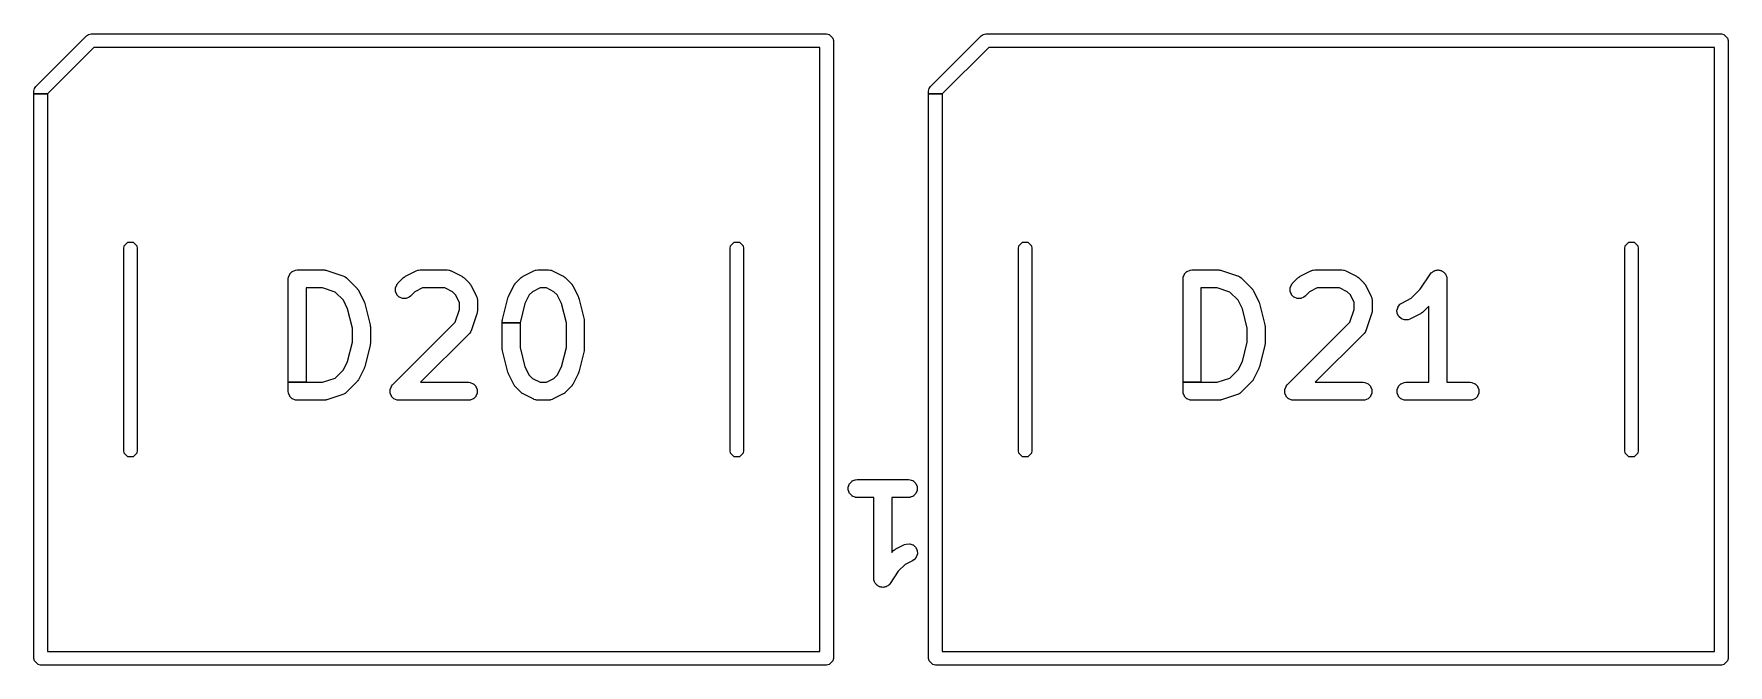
# Model space of a CAD drawing. Header units: millimetres. Extents: x 73 to 173, y -160 to -92.
# Drawn here: x 73.27 to 88.35, y -112.95 to -107.33 of the extents above; entities that cross this region are included whole.
import ezdxf

# ---------------------------------------------------------------- set-up
doc = ezdxf.new("R2010")
doc.units = ezdxf.units.MM
doc.layers.add('F.Silkscreen', color=41, linetype='CONTINUOUS', true_color=0xf2eda1)

msp = doc.modelspace()

# ---------------------------------------------------------------- linework, layer by layer
at = {"layer": 'F.Silkscreen', "linetype": 'CONTINUOUS'}
for p, q in [((73.282574, -107.797574), (73.732574, -107.347574)), ((73.732574, -107.347574), (73.752039, -107.334567)), ((73.752039, -107.334567), (73.775, -107.33)), ((73.775, -107.33), (80.325, -107.33)), ((80.325, -107.33), (80.347961, -107.334567)), ((80.347961, -107.334567), (80.380433, -107.367039)), ((80.380433, -107.367039), (80.385, -107.39)), ((80.385, -107.39), (80.385, -112.89)), ((81.250574, -107.797574), (81.700574, -107.347574)), ((81.700574, -107.347574), (81.720039, -107.334567)), ((81.720039, -107.334567), (81.743, -107.33)), ((81.743, -107.33), (88.293, -107.33)), ((88.293, -107.33), (88.315961, -107.334567)), ((88.315961, -107.334567), (88.348433, -107.367039)), ((88.348433, -107.367039), (88.353, -107.39)), ((88.353, -107.39), (88.353, -112.89)), ((73.799852, -107.45), (73.385, -107.864852)), ((80.265, -107.45), (73.799852, -107.45)), ((80.265, -112.83), (80.265, -107.45)), ((81.767852, -107.45), (81.353, -107.864852)), ((88.233, -107.45), (81.767852, -107.45)), ((88.233, -112.83), (88.233, -107.45)), ((73.265, -107.84), (73.269567, -107.817039)), ((73.265, -107.864852), (73.265, -107.84)), ((73.265, -112.89), (73.265, -107.864852)), ((73.265, -107.864852), (73.385, -107.864852)), ((73.385, -107.864852), (73.265, -107.864852)), ((73.269567, -107.817039), (73.282574, -107.797574)), ((73.385, -107.864852), (73.385, -112.83)), ((81.233, -107.84), (81.237567, -107.817039)), ((81.233, -107.864852), (81.233, -107.84)), ((81.233, -112.89), (81.233, -107.864852)), ((81.233, -107.864852), (81.353, -107.864852)), ((81.353, -107.864852), (81.233, -107.864852)), ((81.237567, -107.817039), (81.250574, -107.797574)), ((81.353, -107.864852), (81.353, -112.83)), ((74.065, -109.24), (74.069567, -109.217039)), ((74.069567, -109.217039), (74.102039, -109.184567)), ((74.102039, -109.184567), (74.147961, -109.184567)), ((74.147961, -109.184567), (74.180433, -109.217039)), ((74.180433, -109.217039), (74.185, -109.24)), ((79.465, -109.24), (79.469567, -109.217039)), ((79.469567, -109.217039), (79.502039, -109.184567)), ((79.502039, -109.184567), (79.547961, -109.184567)), ((79.547961, -109.184567), (79.580433, -109.217039)), ((79.580433, -109.217039), (79.585, -109.24)), ((82.033, -109.24), (82.037567, -109.217039)), ((82.037567, -109.217039), (82.070039, -109.184567)), ((82.070039, -109.184567), (82.115961, -109.184567)), ((82.115961, -109.184567), (82.148433, -109.217039)), ((82.148433, -109.217039), (82.153, -109.24)), ((87.433, -109.24), (87.437567, -109.217039)), ((87.437567, -109.217039), (87.470039, -109.184567)), ((87.470039, -109.184567), (87.515961, -109.184567)), ((87.515961, -109.184567), (87.548433, -109.217039)), ((87.548433, -109.217039), (87.553, -109.24)), ((74.065, -111.04), (74.065, -109.24)), ((74.185, -109.24), (74.185, -111.04)), ((79.465, -111.04), (79.465, -109.24)), ((79.585, -109.24), (79.585, -111.04)), ((82.033, -111.04), (82.033, -109.24)), ((82.153, -109.24), (82.153, -111.04)), ((87.433, -111.04), (87.433, -109.24)), ((87.553, -109.24), (87.553, -111.04)), ((75.530714, -109.511992), (75.530738, -109.511502)), ((75.530714, -110.431992), (75.530714, -109.511992)), ((75.530738, -109.511502), (75.532179, -109.49687)), ((75.532179, -109.49687), (75.532536, -109.495447)), ((75.532536, -109.495447), (75.543735, -109.468411)), ((75.543735, -109.468411), (75.544818, -109.466788)), ((75.544818, -109.466788), (75.56551, -109.446096)), ((75.56551, -109.446096), (75.567133, -109.445013)), ((75.567133, -109.445013), (75.594169, -109.433814)), ((75.594169, -109.433814), (75.595592, -109.433457)), ((75.595592, -109.433457), (75.610224, -109.432016)), ((75.610224, -109.432016), (75.610714, -109.431992)), ((75.610714, -109.431992), (75.848809, -109.431992)), ((75.848809, -109.431992), (75.849299, -109.432016)), ((75.849299, -109.432016), (75.856285, -109.432703)), ((75.856285, -109.432703), (75.857835, -109.432594)), ((75.857835, -109.432594), (75.859297, -109.432705)), ((75.859297, -109.432705), (75.861589, -109.433225)), ((75.861589, -109.433225), (75.863932, -109.433457)), ((75.863932, -109.433457), (75.865354, -109.433813)), ((75.865354, -109.433813), (75.866798, -109.43441)), ((75.866798, -109.43441), (75.873635, -109.435966)), ((75.873635, -109.435966), (75.874107, -109.436098)), ((75.874107, -109.436098), (76.016964, -109.483717)), ((76.016964, -109.483717), (76.017421, -109.483894)), ((76.017421, -109.483894), (76.030846, -109.489888)), ((76.030846, -109.489888), (76.032084, -109.490677)), ((76.032084, -109.490677), (76.033505, -109.49191)), ((76.033505, -109.49191), (76.035248, -109.492632)), ((76.035248, -109.492632), (76.036506, -109.493386)), ((76.036506, -109.493386), (76.047871, -109.502713)), ((76.047871, -109.502713), (76.048235, -109.503042)), ((76.048235, -109.503042), (76.143473, -109.59828)), ((76.506526, -109.550661), (76.554145, -109.503042)), ((76.554145, -109.503042), (76.554509, -109.502713)), ((76.554509, -109.502713), (76.559932, -109.498261)), ((76.559932, -109.498261), (76.560954, -109.497084)), ((76.560954, -109.497084), (76.562066, -109.49613)), ((76.562066, -109.49613), (76.564058, -109.494875)), ((76.564058, -109.494875), (76.565874, -109.493386)), ((76.565874, -109.493386), (76.56713, -109.492633)), ((76.56713, -109.492633), (76.568564, -109.492037)), ((76.568564, -109.492037), (76.57451, -109.488297)), ((76.57451, -109.488297), (76.574937, -109.488057)), ((76.574937, -109.488057), (76.670175, -109.440438)), ((76.670175, -109.440438), (76.670624, -109.44024)), ((76.670624, -109.44024), (76.684355, -109.434985)), ((76.684355, -109.434985), (76.685786, -109.434668)), ((76.685786, -109.434668), (76.687666, -109.434533)), ((76.687666, -109.434533), (76.689408, -109.433813)), ((76.689408, -109.433813), (76.69083, -109.433457)), ((76.69083, -109.433457), (76.705462, -109.432016)), ((76.705462, -109.432016), (76.705952, -109.431992)), ((76.705952, -109.431992), (76.944047, -109.431992)), ((76.944047, -109.431992), (76.944537, -109.432016)), ((76.944537, -109.432016), (76.959169, -109.433457)), ((76.959169, -109.433457), (76.960592, -109.433814)), ((76.960592, -109.433814), (76.962331, -109.434534)), ((76.962331, -109.434534), (76.96421, -109.434668)), ((76.96421, -109.434668), (76.965643, -109.434985)), ((76.965643, -109.434985), (76.979375, -109.44024)), ((76.979375, -109.44024), (76.979824, -109.440438)), ((76.979824, -109.440438), (77.075062, -109.488057)), ((77.075062, -109.488057), (77.075489, -109.488297)), ((77.075489, -109.488297), (77.08143, -109.492035)), ((77.08143, -109.492035), (77.082868, -109.492632)), ((77.082868, -109.492632), (77.084126, -109.493387)), ((77.084126, -109.493387), (77.085936, -109.494873)), ((77.085936, -109.494873), (77.087932, -109.496129)), ((77.087932, -109.496129), (77.089047, -109.497085)), ((77.089047, -109.497085), (77.09007, -109.498265)), ((77.09007, -109.498265), (77.09549, -109.502713)), ((77.09549, -109.502713), (77.095854, -109.503042)), ((77.095854, -109.503042), (77.143473, -109.550661)), ((77.554145, -109.550661), (77.601764, -109.503042)), ((77.601764, -109.503042), (77.602128, -109.502713)), ((77.602128, -109.502713), (77.607551, -109.498261)), ((77.607551, -109.498261), (77.608573, -109.497084)), ((77.608573, -109.497084), (77.609685, -109.49613)), ((77.609685, -109.49613), (77.611677, -109.494875)), ((77.611677, -109.494875), (77.613493, -109.493386)), ((77.613493, -109.493386), (77.614749, -109.492633)), ((77.614749, -109.492633), (77.616183, -109.492037)), ((77.616183, -109.492037), (77.622129, -109.488297)), ((77.622129, -109.488297), (77.622556, -109.488057)), ((77.622556, -109.488057), (77.717794, -109.440438)), ((77.717794, -109.440438), (77.718243, -109.44024)), ((77.718243, -109.44024), (77.731974, -109.434985)), ((77.731974, -109.434985), (77.733405, -109.434668)), ((77.733405, -109.434668), (77.735285, -109.434533)), ((77.735285, -109.434533), (77.737027, -109.433813)), ((77.737027, -109.433813), (77.738449, -109.433457)), ((77.738449, -109.433457), (77.753081, -109.432016)), ((77.753081, -109.432016), (77.753571, -109.431992)), ((77.753571, -109.431992), (77.848809, -109.431992)), ((77.848809, -109.431992), (77.849299, -109.432016)), ((77.849299, -109.432016), (77.863931, -109.433457)), ((77.863931, -109.433457), (77.865354, -109.433814)), ((77.865354, -109.433814), (77.867093, -109.434534)), ((77.867093, -109.434534), (77.868972, -109.434668)), ((77.868972, -109.434668), (77.870405, -109.434985)), ((77.870405, -109.434985), (77.884137, -109.44024)), ((77.884137, -109.44024), (77.884586, -109.440438)), ((77.884586, -109.440438), (77.979824, -109.488057)), ((77.979824, -109.488057), (77.980251, -109.488297)), ((77.980251, -109.488297), (77.986192, -109.492035)), ((77.986192, -109.492035), (77.98763, -109.492632)), ((77.98763, -109.492632), (77.988888, -109.493387)), ((77.988888, -109.493387), (77.990698, -109.494873)), ((77.990698, -109.494873), (77.992694, -109.496129)), ((77.992694, -109.496129), (77.993809, -109.497085)), ((77.993809, -109.497085), (77.994832, -109.498265)), ((77.994832, -109.498265), (78.000252, -109.502713)), ((78.000252, -109.502713), (78.000616, -109.503042)), ((78.000616, -109.503042), (78.048235, -109.550661)), ((83.498714, -109.511992), (83.498738, -109.511502)), ((83.498714, -110.431992), (83.498714, -109.511992)), ((83.498738, -109.511502), (83.500179, -109.49687)), ((83.500179, -109.49687), (83.500536, -109.495447)), ((83.500536, -109.495447), (83.511735, -109.468411)), ((83.511735, -109.468411), (83.512818, -109.466788)), ((83.512818, -109.466788), (83.53351, -109.446096)), ((83.53351, -109.446096), (83.535133, -109.445013)), ((83.535133, -109.445013), (83.562169, -109.433814)), ((83.562169, -109.433814), (83.563592, -109.433457)), ((83.563592, -109.433457), (83.578224, -109.432016)), ((83.578224, -109.432016), (83.578714, -109.431992)), ((83.578714, -109.431992), (83.816809, -109.431992)), ((83.816809, -109.431992), (83.817299, -109.432016)), ((83.817299, -109.432016), (83.824285, -109.432703)), ((83.824285, -109.432703), (83.825835, -109.432594)), ((83.825835, -109.432594), (83.827297, -109.432705)), ((83.827297, -109.432705), (83.829589, -109.433225)), ((83.829589, -109.433225), (83.831932, -109.433457)), ((83.831932, -109.433457), (83.833354, -109.433813)), ((83.833354, -109.433813), (83.834798, -109.43441)), ((83.834798, -109.43441), (83.841635, -109.435966)), ((83.841635, -109.435966), (83.842107, -109.436098)), ((83.842107, -109.436098), (83.984964, -109.483717)), ((83.984964, -109.483717), (83.985421, -109.483894)), ((83.985421, -109.483894), (83.998846, -109.489888)), ((83.998846, -109.489888), (84.000084, -109.490677)), ((84.000084, -109.490677), (84.001505, -109.49191)), ((84.001505, -109.49191), (84.003248, -109.492632)), ((84.003248, -109.492632), (84.004506, -109.493386)), ((84.004506, -109.493386), (84.015871, -109.502713)), ((84.015871, -109.502713), (84.016235, -109.503042)), ((84.016235, -109.503042), (84.111473, -109.59828)), ((84.474526, -109.550661), (84.522145, -109.503042)), ((84.522145, -109.503042), (84.522509, -109.502713)), ((84.522509, -109.502713), (84.527932, -109.498261)), ((84.527932, -109.498261), (84.528954, -109.497084)), ((84.528954, -109.497084), (84.530066, -109.49613)), ((84.530066, -109.49613), (84.532058, -109.494875)), ((84.532058, -109.494875), (84.533874, -109.493386)), ((84.533874, -109.493386), (84.53513, -109.492633)), ((84.53513, -109.492633), (84.536564, -109.492037)), ((84.536564, -109.492037), (84.54251, -109.488297)), ((84.54251, -109.488297), (84.542937, -109.488057)), ((84.542937, -109.488057), (84.638175, -109.440438)), ((84.638175, -109.440438), (84.638624, -109.44024)), ((84.638624, -109.44024), (84.652355, -109.434985)), ((84.652355, -109.434985), (84.653786, -109.434668)), ((84.653786, -109.434668), (84.655666, -109.434533)), ((84.655666, -109.434533), (84.657408, -109.433813)), ((84.657408, -109.433813), (84.65883, -109.433457)), ((84.65883, -109.433457), (84.673462, -109.432016)), ((84.673462, -109.432016), (84.673952, -109.431992)), ((84.673952, -109.431992), (84.912047, -109.431992)), ((84.912047, -109.431992), (84.912537, -109.432016)), ((84.912537, -109.432016), (84.927169, -109.433457)), ((84.927169, -109.433457), (84.928592, -109.433814)), ((84.928592, -109.433814), (84.930331, -109.434534)), ((84.930331, -109.434534), (84.93221, -109.434668)), ((84.93221, -109.434668), (84.933643, -109.434985)), ((84.933643, -109.434985), (84.947375, -109.44024)), ((84.947375, -109.44024), (84.947824, -109.440438)), ((84.947824, -109.440438), (85.043062, -109.488057)), ((85.043062, -109.488057), (85.043489, -109.488297)), ((85.043489, -109.488297), (85.04943, -109.492035)), ((85.04943, -109.492035), (85.050868, -109.492632)), ((85.050868, -109.492632), (85.052126, -109.493387)), ((85.052126, -109.493387), (85.053936, -109.494873)), ((85.053936, -109.494873), (85.055932, -109.496129)), ((85.055932, -109.496129), (85.057047, -109.497085)), ((85.057047, -109.497085), (85.05807, -109.498265)), ((85.05807, -109.498265), (85.06349, -109.502713)), ((85.06349, -109.502713), (85.063854, -109.503042)), ((85.063854, -109.503042), (85.111473, -109.550661)), ((85.611782, -109.603881), (85.702626, -109.467615)), ((85.702626, -109.467615), (85.702864, -109.467288)), ((85.702864, -109.467288), (85.702898, -109.467245)), ((85.702898, -109.467245), (85.702945, -109.467282)), ((85.702945, -109.467282), (85.703047, -109.467132)), ((85.703013, -109.467104), (85.712234, -109.455846)), ((85.703047, -109.467132), (85.703013, -109.467104)), ((85.712234, -109.455846), (85.713319, -109.45486)), ((85.713319, -109.45486), (85.719082, -109.450999)), ((85.719082, -109.450999), (85.723987, -109.446096)), ((85.723987, -109.446096), (85.725608, -109.445013)), ((85.725608, -109.445013), (85.731937, -109.44239)), ((85.731937, -109.44239), (85.737635, -109.438576)), ((85.737635, -109.438576), (85.739436, -109.437828)), ((85.739436, -109.437828), (85.746234, -109.436467)), ((85.746234, -109.436467), (85.752645, -109.433813)), ((85.752645, -109.433813), (85.754558, -109.433433)), ((85.754558, -109.433433), (85.76141, -109.433433)), ((85.76141, -109.433433), (85.76813, -109.432089)), ((85.76813, -109.432089), (85.770081, -109.432087)), ((85.770081, -109.432087), (85.776885, -109.433433)), ((85.776885, -109.433433), (85.783822, -109.433433)), ((85.783822, -109.433433), (85.785736, -109.433814)), ((85.785736, -109.433814), (85.792065, -109.436436)), ((85.792065, -109.436436), (85.798789, -109.437766)), ((85.798789, -109.437766), (85.800592, -109.438511)), ((85.800592, -109.438511), (85.806362, -109.442357)), ((85.806362, -109.442357), (85.812772, -109.445013)), ((85.812772, -109.445013), (85.814394, -109.446096)), ((85.814394, -109.446096), (85.819239, -109.450941)), ((85.819239, -109.450941), (85.824942, -109.454743)), ((85.824942, -109.454743), (85.826323, -109.456121)), ((85.826323, -109.456121), (85.830182, -109.461884)), ((85.830182, -109.461884), (85.835086, -109.466788)), ((85.835086, -109.466788), (85.836169, -109.468411)), ((85.836169, -109.468411), (85.83879, -109.47474)), ((85.83879, -109.47474), (85.842605, -109.480436)), ((85.842605, -109.480436), (85.843354, -109.482238)), ((85.843354, -109.482238), (85.844714, -109.48904)), ((85.844714, -109.48904), (85.847368, -109.495447)), ((85.847368, -109.495447), (85.847725, -109.49687)), ((85.847725, -109.49687), (85.84915, -109.511346)), ((85.84908, -109.511352), (85.849079, -109.511385)), ((85.849079, -109.511385), (85.849152, -109.511377)), ((85.84915, -109.511346), (85.84908, -109.511352)), ((85.849152, -109.511377), (85.849158, -109.51143)), ((85.849158, -109.51143), (85.84919, -109.511992)), ((85.84919, -109.511992), (85.84919, -110.431992)), ((75.835829, -109.591992), (75.690714, -109.591992)), ((75.690714, -109.591992), (75.690714, -110.431992)), ((75.948449, -109.629532), (75.835829, -109.591992)), ((76.021156, -109.702239), (75.948449, -109.629532)), ((76.143473, -109.59828), (76.143802, -109.598644)), ((76.143802, -109.598644), (76.148254, -109.604068)), ((76.148254, -109.604068), (76.149431, -109.605089)), ((76.149431, -109.605089), (76.150385, -109.606201)), ((76.150385, -109.606201), (76.151636, -109.608188)), ((76.151636, -109.608188), (76.15313, -109.610009)), ((76.15313, -109.610009), (76.153885, -109.611269)), ((76.153885, -109.611269), (76.154481, -109.612709)), ((76.154481, -109.612709), (76.158217, -109.618644)), ((76.158217, -109.618644), (76.158458, -109.619072)), ((76.158458, -109.619072), (76.206077, -109.71431)), ((76.484536, -109.592599), (76.484917, -109.590686)), ((76.484536, -109.621861), (76.484536, -109.592599)), ((76.484917, -109.623774), (76.484536, -109.621861)), ((76.484917, -109.590686), (76.496116, -109.563649)), ((76.496116, -109.650811), (76.484917, -109.623774)), ((76.496116, -109.563649), (76.49687, -109.56239)), ((76.497199, -109.652434), (76.496116, -109.650811)), ((76.49687, -109.56239), (76.506197, -109.551025)), ((76.517891, -109.673126), (76.497199, -109.652434)), ((76.506197, -109.551025), (76.506526, -109.550661)), ((76.519514, -109.674209), (76.517891, -109.673126)), ((76.546551, -109.685408), (76.519514, -109.674209)), ((76.548464, -109.685789), (76.546551, -109.685408)), ((76.577726, -109.685789), (76.548464, -109.685789)), ((76.579639, -109.685408), (76.577726, -109.685789)), ((76.606676, -109.674209), (76.579639, -109.685408)), ((76.607935, -109.673455), (76.606676, -109.674209)), ((76.6193, -109.664128), (76.607935, -109.673455)), ((76.619664, -109.663799), (76.6193, -109.664128)), ((76.658105, -109.625358), (76.619664, -109.663799)), ((76.724837, -109.591992), (76.658105, -109.625358)), ((76.925162, -109.591992), (76.724837, -109.591992)), ((76.991894, -109.625358), (76.925162, -109.591992)), ((77.021157, -109.654621), (76.991894, -109.625358)), ((77.054523, -109.721353), (77.021157, -109.654621)), ((77.143473, -109.550661), (77.143802, -109.551025)), ((77.143802, -109.551025), (77.148251, -109.556447)), ((77.148251, -109.556447), (77.14943, -109.557469)), ((77.14943, -109.557469), (77.150386, -109.558584)), ((77.150386, -109.558584), (77.151638, -109.560574)), ((77.151638, -109.560574), (77.153128, -109.562389)), ((77.153128, -109.562389), (77.153883, -109.563648)), ((77.153883, -109.563648), (77.154477, -109.565082)), ((77.154477, -109.565082), (77.158218, -109.571026)), ((77.158218, -109.571026), (77.158458, -109.571453)), ((77.158458, -109.571453), (77.206077, -109.666691)), ((77.206077, -109.666691), (77.206275, -109.66714)), ((77.206275, -109.66714), (77.21153, -109.680871)), ((77.21153, -109.680871), (77.211847, -109.682304)), ((77.211847, -109.682304), (77.21198, -109.684183)), ((77.21198, -109.684183), (77.212701, -109.685923)), ((77.212701, -109.685923), (77.213058, -109.687346)), ((77.213058, -109.687346), (77.214499, -109.701978)), ((77.437864, -109.873541), (77.485483, -109.683065)), ((77.485483, -109.683065), (77.485624, -109.682599)), ((77.485624, -109.682599), (77.485836, -109.682002)), ((77.485836, -109.682002), (77.486088, -109.680872)), ((77.486088, -109.680872), (77.488402, -109.674823)), ((77.488402, -109.674823), (77.490573, -109.668749)), ((77.490573, -109.668749), (77.491119, -109.667723)), ((77.491119, -109.667723), (77.491345, -109.667136)), ((77.491345, -109.667136), (77.491541, -109.666691)), ((77.491541, -109.666691), (77.53916, -109.571453)), ((77.53916, -109.571453), (77.5394, -109.571026)), ((77.5394, -109.571026), (77.54314, -109.56508)), ((77.54314, -109.56508), (77.543736, -109.563646)), ((77.543736, -109.563646), (77.544489, -109.56239)), ((77.544489, -109.56239), (77.545978, -109.560574)), ((77.545978, -109.560574), (77.547233, -109.558582)), ((77.547233, -109.558582), (77.548187, -109.55747)), ((77.548187, -109.55747), (77.549364, -109.556448)), ((77.549364, -109.556448), (77.553816, -109.551025)), ((77.553816, -109.551025), (77.554145, -109.550661)), ((77.67646, -109.654621), (77.638577, -109.730387)), ((77.705724, -109.625358), (77.67646, -109.654621)), ((77.772456, -109.591992), (77.705724, -109.625358)), ((77.829924, -109.591992), (77.772456, -109.591992)), ((77.896656, -109.625358), (77.829924, -109.591992)), ((77.925918, -109.65462), (77.896656, -109.625358)), ((77.963801, -109.730386), (77.925918, -109.65462)), ((78.048235, -109.550661), (78.048564, -109.551025)), ((78.048564, -109.551025), (78.053013, -109.556447)), ((78.053013, -109.556447), (78.054192, -109.557469)), ((78.054192, -109.557469), (78.055148, -109.558584)), ((78.055148, -109.558584), (78.0564, -109.560574)), ((78.0564, -109.560574), (78.05789, -109.562389)), ((78.05789, -109.562389), (78.058645, -109.563648)), ((78.058645, -109.563648), (78.059239, -109.565082)), ((78.059239, -109.565082), (78.06298, -109.571026)), ((78.06298, -109.571026), (78.06322, -109.571453)), ((78.06322, -109.571453), (78.110839, -109.666691)), ((78.110839, -109.666691), (78.111037, -109.66714)), ((78.111037, -109.66714), (78.111261, -109.667726)), ((78.111261, -109.667726), (78.111808, -109.66875)), ((78.111808, -109.66875), (78.113983, -109.674839)), ((78.113983, -109.674839), (78.116292, -109.680871)), ((78.116292, -109.680871), (78.116543, -109.682004)), ((78.116543, -109.682004), (78.116754, -109.682595)), ((78.116754, -109.682595), (78.116897, -109.683065)), ((78.116897, -109.683065), (78.164516, -109.873541)), ((83.803829, -109.591992), (83.658714, -109.591992)), ((83.658714, -109.591992), (83.658714, -110.431992)), ((83.916449, -109.629532), (83.803829, -109.591992)), ((83.989156, -109.702239), (83.916449, -109.629532)), ((84.111473, -109.59828), (84.111802, -109.598644)), ((84.111802, -109.598644), (84.116254, -109.604068)), ((84.116254, -109.604068), (84.117431, -109.605089)), ((84.117431, -109.605089), (84.118385, -109.606201)), ((84.118385, -109.606201), (84.119636, -109.608188)), ((84.119636, -109.608188), (84.12113, -109.610009)), ((84.12113, -109.610009), (84.121885, -109.611269)), ((84.121885, -109.611269), (84.122481, -109.612709)), ((84.122481, -109.612709), (84.126217, -109.618644)), ((84.126217, -109.618644), (84.126458, -109.619072)), ((84.126458, -109.619072), (84.174077, -109.71431)), ((84.452536, -109.592599), (84.452917, -109.590686)), ((84.452536, -109.621861), (84.452536, -109.592599)), ((84.452917, -109.623774), (84.452536, -109.621861)), ((84.452917, -109.590686), (84.464116, -109.563649)), ((84.464116, -109.650811), (84.452917, -109.623774)), ((84.464116, -109.563649), (84.46487, -109.56239)), ((84.465199, -109.652434), (84.464116, -109.650811)), ((84.46487, -109.56239), (84.474197, -109.551025)), ((84.485891, -109.673126), (84.465199, -109.652434)), ((84.474197, -109.551025), (84.474526, -109.550661)), ((84.487514, -109.674209), (84.485891, -109.673126)), ((84.514551, -109.685408), (84.487514, -109.674209)), ((84.516464, -109.685789), (84.514551, -109.685408)), ((84.545726, -109.685789), (84.516464, -109.685789)), ((84.547639, -109.685408), (84.545726, -109.685789)), ((84.574676, -109.674209), (84.547639, -109.685408)), ((84.575935, -109.673455), (84.574676, -109.674209)), ((84.5873, -109.664128), (84.575935, -109.673455)), ((84.587664, -109.663799), (84.5873, -109.664128)), ((84.626105, -109.625358), (84.587664, -109.663799)), ((84.692837, -109.591992), (84.626105, -109.625358)), ((84.893162, -109.591992), (84.692837, -109.591992)), ((84.959894, -109.625358), (84.893162, -109.591992)), ((84.989157, -109.654621), (84.959894, -109.625358)), ((85.022523, -109.721353), (84.989157, -109.654621)), ((85.111473, -109.550661), (85.111802, -109.551025)), ((85.111802, -109.551025), (85.116251, -109.556447)), ((85.116251, -109.556447), (85.11743, -109.557469)), ((85.11743, -109.557469), (85.118386, -109.558584)), ((85.118386, -109.558584), (85.119638, -109.560574)), ((85.119638, -109.560574), (85.121128, -109.562389)), ((85.121128, -109.562389), (85.121883, -109.563648)), ((85.121883, -109.563648), (85.122477, -109.565082)), ((85.122477, -109.565082), (85.126218, -109.571026)), ((85.126218, -109.571026), (85.126458, -109.571453)), ((85.126458, -109.571453), (85.174077, -109.666691)), ((85.174077, -109.666691), (85.174275, -109.66714)), ((85.174275, -109.66714), (85.17953, -109.680871)), ((85.17953, -109.680871), (85.179847, -109.682304)), ((85.179847, -109.682304), (85.17998, -109.684183)), ((85.17998, -109.684183), (85.180701, -109.685923)), ((85.180701, -109.685923), (85.181058, -109.687346)), ((85.181058, -109.687346), (85.182499, -109.701978)), ((85.447699, -109.726152), (85.531323, -109.68434)), ((85.531323, -109.68434), (85.611782, -109.603881)), ((76.059039, -109.778005), (76.021156, -109.702239)), ((76.102142, -109.950414), (76.059039, -109.778005)), ((76.206077, -109.71431), (76.206275, -109.714759)), ((76.206275, -109.714759), (76.206499, -109.715345)), ((76.206499, -109.715345), (76.207046, -109.716369)), ((76.207046, -109.716369), (76.209221, -109.722458)), ((76.209221, -109.722458), (76.21153, -109.72849)), ((76.21153, -109.72849), (76.211781, -109.729623)), ((76.211781, -109.729623), (76.211992, -109.730214)), ((76.211992, -109.730214), (76.212135, -109.730684)), ((76.212135, -109.730684), (76.259754, -109.92116)), ((77.016982, -109.897345), (77.054523, -109.784725)), ((77.054523, -109.784725), (77.054523, -109.721353)), ((77.210417, -109.823005), (77.162798, -109.965861)), ((77.21055, -109.822532), (77.210417, -109.823005)), ((77.212104, -109.815692), (77.21055, -109.822532)), ((77.212701, -109.814254), (77.212104, -109.815692)), ((77.213058, -109.812827), (77.212701, -109.814254)), ((77.213288, -109.810483), (77.213058, -109.812827)), ((77.213809, -109.808196), (77.213288, -109.810483)), ((77.213921, -109.806731), (77.213809, -109.808196)), ((77.214499, -109.798196), (77.21381, -109.805181)), ((77.21381, -109.805181), (77.213921, -109.806731)), ((77.214499, -109.701978), (77.214523, -109.702468)), ((77.214523, -109.797706), (77.214499, -109.798196)), ((77.214523, -109.702468), (77.214523, -109.797706)), ((77.638577, -109.730387), (77.595476, -109.902794)), ((78.006904, -109.902795), (77.963801, -109.730386)), ((84.027039, -109.778005), (83.989156, -109.702239)), ((84.070142, -109.950414), (84.027039, -109.778005)), ((84.174077, -109.71431), (84.174275, -109.714759)), ((84.174275, -109.714759), (84.174499, -109.715345)), ((84.174499, -109.715345), (84.175046, -109.716369)), ((84.175046, -109.716369), (84.177215, -109.722441)), ((84.177215, -109.722441), (84.17953, -109.72849)), ((84.17953, -109.72849), (84.179781, -109.729623)), ((84.179781, -109.729623), (84.179992, -109.730214)), ((84.179992, -109.730214), (84.180135, -109.730684)), ((84.180135, -109.730684), (84.227754, -109.92116)), ((84.984982, -109.897345), (85.022523, -109.784725)), ((85.022523, -109.784725), (85.022523, -109.721353)), ((85.178417, -109.823005), (85.130798, -109.965861)), ((85.17855, -109.822532), (85.178417, -109.823005)), ((85.180104, -109.815692), (85.17855, -109.822532)), ((85.180701, -109.814254), (85.180104, -109.815692)), ((85.181058, -109.812827), (85.180701, -109.814254)), ((85.181288, -109.810483), (85.181058, -109.812827)), ((85.181809, -109.808196), (85.181288, -109.810483)), ((85.181921, -109.806731), (85.181809, -109.808196)), ((85.182499, -109.798196), (85.18181, -109.805181)), ((85.18181, -109.805181), (85.181921, -109.806731)), ((85.182499, -109.701978), (85.182523, -109.702468)), ((85.182523, -109.797706), (85.182499, -109.798196)), ((85.182523, -109.702468), (85.182523, -109.797706)), ((85.404078, -109.788679), (85.404322, -109.786744)), ((85.406152, -109.817869), (85.404078, -109.788679)), ((85.404322, -109.786744), (85.413576, -109.758983)), ((85.406667, -109.819751), (85.406152, -109.817869)), ((85.419754, -109.845926), (85.406667, -109.819751)), ((85.413576, -109.758983), (85.414542, -109.757288)), ((85.414542, -109.757288), (85.433715, -109.73518)), ((85.433715, -109.73518), (85.434829, -109.734224)), ((85.434829, -109.734224), (85.447272, -109.726392)), ((85.447272, -109.726392), (85.447699, -109.726152)), ((85.614491, -109.821641), (85.519253, -109.86926)), ((85.614919, -109.8214), (85.614491, -109.821641)), ((85.620855, -109.817662), (85.614919, -109.8214)), ((85.622295, -109.817067), (85.620855, -109.817662)), ((85.623556, -109.81631), (85.622295, -109.817067)), ((85.625365, -109.814823), (85.623556, -109.81631)), ((85.627359, -109.81357), (85.625365, -109.814823)), ((85.628477, -109.812611), (85.627359, -109.81357)), ((85.629497, -109.811433), (85.628477, -109.812611)), ((85.634919, -109.806985), (85.629497, -109.811433)), ((85.635283, -109.806656), (85.634919, -109.806985)), ((85.68919, -109.752749), (85.635283, -109.806656)), ((85.68919, -110.431992), (85.68919, -109.752749)), ((76.102142, -110.073568), (76.102142, -109.950414)), ((76.259754, -109.92116), (76.259849, -109.921642)), ((76.259849, -109.921642), (76.260133, -109.923565)), ((76.260133, -109.923565), (76.260321, -109.924019)), ((76.260321, -109.924019), (76.260677, -109.925442)), ((76.260677, -109.925442), (76.261207, -109.930833)), ((76.261207, -109.930833), (76.261999, -109.936185)), ((76.261998, -109.937655), (76.261926, -109.938132)), ((76.261926, -109.938132), (76.262118, -109.940072)), ((76.261999, -109.936185), (76.261998, -109.937655)), ((76.262118, -109.940072), (76.262142, -109.940563)), ((76.262142, -109.940563), (76.262142, -110.08342)), ((76.458907, -110.455423), (77.016982, -109.897345)), ((77.15313, -109.985403), (77.143802, -109.996768)), ((77.153885, -109.984143), (77.15313, -109.985403)), ((77.154605, -109.982402), (77.153885, -109.984143)), ((77.155837, -109.980983), (77.154605, -109.982402)), ((77.156627, -109.979744), (77.155837, -109.980983)), ((77.162621, -109.966318), (77.156627, -109.979744)), ((77.162798, -109.965861), (77.162621, -109.966318)), ((77.435476, -109.892944), (77.4355, -109.892455)), ((77.435476, -109.902794), (77.435476, -109.892944)), ((77.435476, -110.131039), (77.435476, -109.902794)), ((77.435476, -109.902794), (77.595476, -109.902794)), ((77.595476, -109.902794), (77.435476, -109.902794)), ((77.4355, -109.892455), (77.43569, -109.890515)), ((77.435619, -109.888567), (77.436409, -109.88322)), ((77.435619, -109.890032), (77.435619, -109.888567)), ((77.43569, -109.890515), (77.435619, -109.890032)), ((77.436409, -109.88322), (77.436941, -109.877822)), ((77.436941, -109.877822), (77.437295, -109.876404)), ((77.437295, -109.876404), (77.437483, -109.875947)), ((77.437483, -109.875947), (77.437769, -109.874021)), ((77.437769, -109.874021), (77.437864, -109.873541)), ((77.595476, -109.902794), (77.595476, -110.121188)), ((78.006904, -110.121187), (78.006904, -109.902795)), ((78.164516, -109.873541), (78.164611, -109.874023)), ((78.164611, -109.874023), (78.164895, -109.875946)), ((78.164895, -109.875946), (78.165083, -109.8764)), ((78.165083, -109.8764), (78.165439, -109.877823)), ((78.165439, -109.877823), (78.165969, -109.883214)), ((78.165969, -109.883214), (78.166761, -109.888566)), ((78.16676, -109.890036), (78.166688, -109.890513)), ((78.166688, -109.890513), (78.16688, -109.892453)), ((78.166761, -109.888566), (78.16676, -109.890036)), ((78.16688, -109.892453), (78.166904, -109.892944)), ((78.166904, -109.892944), (78.166904, -110.131039)), ((84.070142, -110.073568), (84.070142, -109.950414)), ((84.227754, -109.92116), (84.227849, -109.921642)), ((84.227849, -109.921642), (84.228133, -109.923565)), ((84.228133, -109.923565), (84.228321, -109.924019)), ((84.228321, -109.924019), (84.228677, -109.925442)), ((84.228677, -109.925442), (84.229207, -109.930833)), ((84.229207, -109.930833), (84.229999, -109.936185)), ((84.229998, -109.937655), (84.229926, -109.938132)), ((84.229926, -109.938132), (84.230118, -109.940072)), ((84.229999, -109.936185), (84.229998, -109.937655)), ((84.230118, -109.940072), (84.230142, -109.940563)), ((84.230142, -109.940563), (84.230142, -110.08342)), ((84.426907, -110.455423), (84.984982, -109.897345)), ((85.12113, -109.985403), (85.111802, -109.996768)), ((85.121885, -109.984143), (85.12113, -109.985403)), ((85.122605, -109.982402), (85.121885, -109.984143)), ((85.123837, -109.980983), (85.122605, -109.982402)), ((85.124627, -109.979744), (85.123837, -109.980983)), ((85.130621, -109.966318), (85.124627, -109.979744)), ((85.130798, -109.965861), (85.130621, -109.966318)), ((85.42095, -109.847467), (85.419754, -109.845926)), ((85.443058, -109.86664), (85.42095, -109.847467)), ((85.444753, -109.867606), (85.443058, -109.86664)), ((85.472514, -109.87686), (85.444753, -109.867606)), ((85.474449, -109.877104), (85.472514, -109.87686)), ((85.503639, -109.87503), (85.474449, -109.877104)), ((85.505072, -109.874713), (85.503639, -109.87503)), ((85.518804, -109.869458), (85.505072, -109.874713)), ((85.519253, -109.86926), (85.518804, -109.869458)), ((76.059039, -110.245976), (76.102142, -110.073568)), ((76.259754, -110.102823), (76.212135, -110.293299)), ((76.259849, -110.102341), (76.259754, -110.102823)), ((76.260133, -110.100416), (76.259849, -110.102341)), ((76.26032, -110.099966), (76.260133, -110.100416)), ((76.260677, -110.098541), (76.26032, -110.099966)), ((76.261207, -110.093148), (76.260677, -110.098541)), ((76.261999, -110.087798), (76.261207, -110.093148)), ((76.262118, -110.083911), (76.261926, -110.08585)), ((76.261926, -110.08585), (76.261998, -110.086329)), ((76.261998, -110.086329), (76.261999, -110.087798)), ((76.262142, -110.08342), (76.262118, -110.083911)), ((77.143473, -109.997132), (76.708614, -110.431992)), ((77.143802, -109.996768), (77.143473, -109.997132)), ((77.4355, -110.131528), (77.435476, -110.131039)), ((77.43569, -110.133468), (77.4355, -110.131528)), ((77.435619, -110.133952), (77.43569, -110.133468)), ((77.435619, -110.135416), (77.435619, -110.133952)), ((77.436409, -110.140762), (77.435619, -110.135416)), ((77.436941, -110.146161), (77.436409, -110.140762)), ((77.595476, -110.121188), (77.638577, -110.293595)), ((77.963801, -110.293595), (78.006904, -110.121187)), ((78.165969, -110.140767), (78.165439, -110.14616)), ((78.166761, -110.135417), (78.165969, -110.140767)), ((78.16688, -110.13153), (78.166688, -110.133469)), ((78.166688, -110.133469), (78.16676, -110.133948)), ((78.16676, -110.133948), (78.166761, -110.135417)), ((78.166904, -110.131039), (78.16688, -110.13153)), ((84.027039, -110.245976), (84.070142, -110.073568)), ((84.227754, -110.102823), (84.180135, -110.293299)), ((84.227849, -110.102341), (84.227754, -110.102823)), ((84.228133, -110.100416), (84.227849, -110.102341)), ((84.22832, -110.099966), (84.228133, -110.100416)), ((84.228677, -110.098541), (84.22832, -110.099966)), ((84.229207, -110.093148), (84.228677, -110.098541)), ((84.229999, -110.087798), (84.229207, -110.093148)), ((84.230118, -110.083911), (84.229926, -110.08585)), ((84.229926, -110.08585), (84.229998, -110.086329)), ((84.229998, -110.086329), (84.229999, -110.087798)), ((84.230142, -110.08342), (84.230118, -110.083911)), ((85.111473, -109.997132), (84.676614, -110.431992)), ((85.111802, -109.996768), (85.111473, -109.997132)), ((76.021156, -110.321743), (76.059039, -110.245976)), ((77.437296, -110.147581), (77.436941, -110.146161)), ((77.437483, -110.148034), (77.437296, -110.147581)), ((77.437769, -110.149962), (77.437483, -110.148034)), ((77.437864, -110.150442), (77.437769, -110.149962)), ((77.485483, -110.340918), (77.437864, -110.150442)), ((78.164516, -110.150442), (78.116897, -110.340918)), ((78.164611, -110.14996), (78.164516, -110.150442)), ((78.164895, -110.148035), (78.164611, -110.14996)), ((78.165082, -110.147585), (78.164895, -110.148035)), ((78.165439, -110.14616), (78.165082, -110.147585)), ((83.989156, -110.321743), (84.027039, -110.245976)), ((75.530714, -110.511992), (75.530714, -110.431992)), ((75.530714, -110.431992), (75.690714, -110.431992)), ((75.690714, -110.431992), (75.530714, -110.431992)), ((75.690714, -110.431992), (75.835829, -110.431992)), ((75.835829, -110.431992), (75.948448, -110.394451)), ((75.948448, -110.394451), (76.021156, -110.321743)), ((76.143474, -110.425702), (76.048235, -110.520942)), ((76.143803, -110.425338), (76.143474, -110.425702)), ((76.14825, -110.419917), (76.143803, -110.425338)), ((76.149428, -110.418897), (76.14825, -110.419917)), ((76.150386, -110.41778), (76.149428, -110.418897)), ((76.151637, -110.415789), (76.150386, -110.41778)), ((76.153129, -110.413974), (76.151637, -110.415789)), ((76.153885, -110.412712), (76.153129, -110.413974)), ((76.154478, -110.411276), (76.153885, -110.412712)), ((76.158217, -110.405339), (76.154478, -110.411276)), ((76.158458, -110.404911), (76.158217, -110.405339)), ((76.206077, -110.309673), (76.158458, -110.404911)), ((76.206275, -110.309222), (76.206077, -110.309673)), ((76.206498, -110.308637), (76.206275, -110.309222)), ((76.207046, -110.307614), (76.206498, -110.308637)), ((76.209216, -110.301538), (76.207046, -110.307614)), ((76.21153, -110.295494), (76.209216, -110.301538)), ((76.21178, -110.294361), (76.21153, -110.295494)), ((76.211992, -110.29377), (76.21178, -110.294361)), ((76.212135, -110.293299), (76.211992, -110.29377)), ((76.708614, -110.431992), (77.134523, -110.431992)), ((77.134523, -110.431992), (77.135013, -110.432016)), ((77.135013, -110.432016), (77.149645, -110.433457)), ((77.149645, -110.433457), (77.151068, -110.433814)), ((77.151068, -110.433814), (77.178104, -110.445013)), ((77.485625, -110.341385), (77.485483, -110.340918)), ((77.485835, -110.341975), (77.485625, -110.341385)), ((77.486088, -110.343111), (77.485835, -110.341975)), ((77.488415, -110.349192), (77.486088, -110.343111)), ((77.490573, -110.355233), (77.488415, -110.349192)), ((77.491118, -110.356257), (77.490573, -110.355233)), ((77.491344, -110.356845), (77.491118, -110.356257)), ((77.491541, -110.357292), (77.491344, -110.356845)), ((77.53916, -110.45253), (77.491541, -110.357292)), ((77.638577, -110.293595), (77.676462, -110.369364)), ((77.676462, -110.369364), (77.705722, -110.398625)), ((77.705722, -110.398625), (77.772456, -110.431992)), ((77.772456, -110.431992), (77.829924, -110.431992)), ((77.829924, -110.431992), (77.896656, -110.398625)), ((77.896656, -110.398625), (77.925916, -110.369364)), ((77.925916, -110.369364), (77.963801, -110.293595)), ((78.110839, -110.357292), (78.06322, -110.45253)), ((78.111037, -110.356841), (78.110839, -110.357292)), ((78.11126, -110.356256), (78.111037, -110.356841)), ((78.111808, -110.355233), (78.11126, -110.356256)), ((78.113978, -110.349157), (78.111808, -110.355233)), ((78.116292, -110.343113), (78.113978, -110.349157)), ((78.116542, -110.34198), (78.116292, -110.343113)), ((78.116754, -110.341389), (78.116542, -110.34198)), ((78.116897, -110.340918), (78.116754, -110.341389)), ((83.498714, -110.511992), (83.498714, -110.431992)), ((83.498714, -110.431992), (83.658714, -110.431992)), ((83.658714, -110.431992), (83.498714, -110.431992)), ((83.658714, -110.431992), (83.803829, -110.431992)), ((83.803829, -110.431992), (83.916448, -110.394451)), ((83.916448, -110.394451), (83.989156, -110.321743)), ((84.111474, -110.425702), (84.016235, -110.520942)), ((84.111803, -110.425338), (84.111474, -110.425702)), ((84.11625, -110.419917), (84.111803, -110.425338)), ((84.117428, -110.418897), (84.11625, -110.419917)), ((84.118386, -110.41778), (84.117428, -110.418897)), ((84.119637, -110.415789), (84.118386, -110.41778)), ((84.121129, -110.413974), (84.119637, -110.415789)), ((84.121885, -110.412712), (84.121129, -110.413974)), ((84.122478, -110.411276), (84.121885, -110.412712)), ((84.126217, -110.405339), (84.122478, -110.411276)), ((84.126458, -110.404911), (84.126217, -110.405339)), ((84.174077, -110.309673), (84.126458, -110.404911)), ((84.174275, -110.309222), (84.174077, -110.309673)), ((84.174498, -110.308637), (84.174275, -110.309222)), ((84.175046, -110.307614), (84.174498, -110.308637)), ((84.177216, -110.301538), (84.175046, -110.307614)), ((84.17953, -110.295494), (84.177216, -110.301538)), ((84.17978, -110.294361), (84.17953, -110.295494)), ((84.179992, -110.29377), (84.17978, -110.294361)), ((84.180135, -110.293299), (84.179992, -110.29377)), ((84.676614, -110.431992), (85.102523, -110.431992)), ((85.102523, -110.431992), (85.103013, -110.432016)), ((85.103013, -110.432016), (85.117645, -110.433457)), ((85.117645, -110.433457), (85.119068, -110.433814)), ((85.119068, -110.433814), (85.146104, -110.445013)), ((85.439895, -110.445013), (85.466931, -110.433814)), ((85.466931, -110.433814), (85.468354, -110.433457)), ((85.468354, -110.433457), (85.482986, -110.432016)), ((85.482986, -110.432016), (85.483476, -110.431992)), ((85.483476, -110.431992), (85.68919, -110.431992)), ((85.84919, -110.431992), (86.054904, -110.431992)), ((86.054904, -110.431992), (86.055394, -110.432016)), ((86.055394, -110.432016), (86.070026, -110.433457)), ((86.070026, -110.433457), (86.071449, -110.433814)), ((86.071449, -110.433814), (86.098485, -110.445013)), ((75.530738, -110.512482), (75.530714, -110.511992)), ((75.532179, -110.527114), (75.530738, -110.512482)), ((75.532536, -110.528537), (75.532179, -110.527114)), ((75.543735, -110.555573), (75.532536, -110.528537)), ((75.544818, -110.557196), (75.543735, -110.555573)), ((75.56551, -110.577888), (75.544818, -110.557196)), ((75.567133, -110.578971), (75.56551, -110.577888)), ((75.594169, -110.59017), (75.567133, -110.578971)), ((75.595592, -110.590527), (75.594169, -110.59017)), ((75.610224, -110.591968), (75.595592, -110.590527)), ((75.610714, -110.591992), (75.610224, -110.591968)), ((75.848809, -110.591992), (75.610714, -110.591992)), ((75.8493, -110.591968), (75.848809, -110.591992)), ((75.856284, -110.591279), (75.8493, -110.591968)), ((75.857833, -110.59139), (75.856284, -110.591279)), ((75.859298, -110.591278), (75.857833, -110.59139)), ((75.861585, -110.590757), (75.859298, -110.591278)), ((75.86393, -110.590527), (75.861585, -110.590757)), ((75.865356, -110.59017), (75.86393, -110.590527)), ((75.866794, -110.589573), (75.865356, -110.59017)), ((75.873634, -110.588019), (75.866794, -110.589573)), ((75.874107, -110.587886), (75.873634, -110.588019)), ((76.016964, -110.540267), (75.874107, -110.587886)), ((76.017421, -110.54009), (76.016964, -110.540267)), ((76.030846, -110.534096), (76.017421, -110.54009)), ((76.032085, -110.533306), (76.030846, -110.534096)), ((76.033505, -110.532073), (76.032085, -110.533306)), ((76.035246, -110.531353), (76.033505, -110.532073)), ((76.036506, -110.530598), (76.035246, -110.531353)), ((76.047871, -110.521271), (76.036506, -110.530598)), ((76.048235, -110.520942), (76.047871, -110.521271)), ((76.436917, -110.49736), (76.437298, -110.495447)), ((76.436917, -110.526624), (76.436917, -110.49736)), ((76.437298, -110.528537), (76.436917, -110.526624)), ((76.437298, -110.495447), (76.448497, -110.468411)), ((76.448497, -110.555573), (76.437298, -110.528537)), ((76.448497, -110.468411), (76.449251, -110.467152)), ((76.44958, -110.557196), (76.448497, -110.555573)), ((76.449251, -110.467152), (76.458578, -110.455787)), ((76.470272, -110.577888), (76.44958, -110.557196)), ((76.458578, -110.455787), (76.458907, -110.455423)), ((76.471895, -110.578971), (76.470272, -110.577888)), ((76.498931, -110.59017), (76.471895, -110.578971)), ((76.500354, -110.590527), (76.498931, -110.59017)), ((76.514986, -110.591968), (76.500354, -110.590527)), ((76.515476, -110.591992), (76.514986, -110.591968)), ((77.134523, -110.591992), (76.515476, -110.591992)), ((77.135013, -110.591968), (77.134523, -110.591992)), ((77.149645, -110.590527), (77.135013, -110.591968)), ((77.151068, -110.59017), (77.149645, -110.590527)), ((77.178104, -110.578971), (77.151068, -110.59017)), ((77.178104, -110.445013), (77.179727, -110.446096)), ((77.179727, -110.577888), (77.178104, -110.578971)), ((77.179727, -110.446096), (77.200419, -110.466788)), ((77.200419, -110.557196), (77.179727, -110.577888)), ((77.200419, -110.466788), (77.201502, -110.468411)), ((77.201502, -110.555573), (77.200419, -110.557196)), ((77.201502, -110.468411), (77.212701, -110.495447)), ((77.212701, -110.528537), (77.201502, -110.555573)), ((77.212701, -110.495447), (77.213082, -110.49736)), ((77.213082, -110.526624), (77.212701, -110.528537)), ((77.213082, -110.49736), (77.213082, -110.526624)), ((77.5394, -110.452958), (77.53916, -110.45253)), ((77.54314, -110.458901), (77.5394, -110.452958)), ((77.543734, -110.460333), (77.54314, -110.458901)), ((77.544488, -110.461592), (77.543734, -110.460333)), ((77.545978, -110.463408), (77.544488, -110.461592)), ((77.547233, -110.465401), (77.545978, -110.463408)), ((77.548188, -110.466515), (77.547233, -110.465401)), ((77.549368, -110.467538), (77.548188, -110.466515)), ((77.553815, -110.472957), (77.549368, -110.467538)), ((77.554144, -110.47332), (77.553815, -110.472957)), ((77.601763, -110.52094), (77.554144, -110.47332)), ((77.602127, -110.52127), (77.601763, -110.52094)), ((77.607549, -110.525719), (77.602127, -110.52127)), ((77.608572, -110.526899), (77.607549, -110.525719)), ((77.609685, -110.527854), (77.608572, -110.526899)), ((77.611677, -110.529108), (77.609685, -110.527854)), ((77.613493, -110.530598), (77.611677, -110.529108)), ((77.614751, -110.531352), (77.613493, -110.530598)), ((77.616185, -110.531946), (77.614751, -110.531352)), ((77.622129, -110.535687), (77.616185, -110.531946)), ((77.622556, -110.535927), (77.622129, -110.535687)), ((77.717794, -110.583546), (77.622556, -110.535927)), ((77.718243, -110.583744), (77.717794, -110.583546)), ((77.731974, -110.588999), (77.718243, -110.583744)), ((77.733407, -110.589316), (77.731974, -110.588999)), ((77.735286, -110.589449), (77.733407, -110.589316)), ((77.737026, -110.59017), (77.735286, -110.589449)), ((77.738449, -110.590527), (77.737026, -110.59017)), ((77.753081, -110.591968), (77.738449, -110.590527)), ((77.753571, -110.591992), (77.753081, -110.591968)), ((77.848809, -110.591992), (77.753571, -110.591992)), ((77.849299, -110.591968), (77.848809, -110.591992)), ((77.863931, -110.590527), (77.849299, -110.591968)), ((77.865356, -110.59017), (77.863931, -110.590527)), ((77.867093, -110.589449), (77.865356, -110.59017)), ((77.868971, -110.589317), (77.867093, -110.589449)), ((77.870405, -110.588999), (77.868971, -110.589317)), ((77.884137, -110.583744), (77.870405, -110.588999)), ((77.884586, -110.583546), (77.884137, -110.583744)), ((77.979824, -110.535927), (77.884586, -110.583546)), ((77.980252, -110.535686), (77.979824, -110.535927)), ((77.986188, -110.531948), (77.980252, -110.535686)), ((77.987628, -110.531353), (77.986188, -110.531948)), ((77.988888, -110.530597), (77.987628, -110.531353)), ((77.990698, -110.52911), (77.988888, -110.530597)), ((77.992694, -110.527855), (77.990698, -110.52911)), ((77.993809, -110.526898), (77.992694, -110.527855)), ((77.99483, -110.525719), (77.993809, -110.526898)), ((78.000253, -110.52127), (77.99483, -110.525719)), ((78.000617, -110.52094), (78.000253, -110.52127)), ((78.048235, -110.473321), (78.000617, -110.52094)), ((78.048564, -110.472958), (78.048235, -110.473321)), ((78.053012, -110.467536), (78.048564, -110.472958)), ((78.05419, -110.466516), (78.053012, -110.467536)), ((78.055148, -110.465399), (78.05419, -110.466516)), ((78.056399, -110.463408), (78.055148, -110.465399)), ((78.057891, -110.461593), (78.056399, -110.463408)), ((78.058647, -110.460331), (78.057891, -110.461593)), ((78.05924, -110.458895), (78.058647, -110.460331)), ((78.062979, -110.452958), (78.05924, -110.458895)), ((78.06322, -110.45253), (78.062979, -110.452958)), ((83.498738, -110.512482), (83.498714, -110.511992)), ((83.500179, -110.527114), (83.498738, -110.512482)), ((83.500536, -110.528537), (83.500179, -110.527114)), ((83.511735, -110.555573), (83.500536, -110.528537)), ((83.512818, -110.557196), (83.511735, -110.555573)), ((83.53351, -110.577888), (83.512818, -110.557196)), ((83.535133, -110.578971), (83.53351, -110.577888)), ((83.562169, -110.59017), (83.535133, -110.578971)), ((83.563592, -110.590527), (83.562169, -110.59017)), ((83.578224, -110.591968), (83.563592, -110.590527)), ((83.578714, -110.591992), (83.578224, -110.591968)), ((83.816809, -110.591992), (83.578714, -110.591992)), ((83.8173, -110.591968), (83.816809, -110.591992)), ((83.824284, -110.591279), (83.8173, -110.591968)), ((83.825833, -110.59139), (83.824284, -110.591279)), ((83.827298, -110.591278), (83.825833, -110.59139)), ((83.829585, -110.590757), (83.827298, -110.591278)), ((83.83193, -110.590527), (83.829585, -110.590757)), ((83.833356, -110.59017), (83.83193, -110.590527)), ((83.834794, -110.589573), (83.833356, -110.59017)), ((83.841634, -110.588019), (83.834794, -110.589573)), ((83.842107, -110.587886), (83.841634, -110.588019)), ((83.984964, -110.540267), (83.842107, -110.587886)), ((83.985421, -110.54009), (83.984964, -110.540267)), ((83.998846, -110.534096), (83.985421, -110.54009)), ((84.000085, -110.533306), (83.998846, -110.534096)), ((84.001505, -110.532073), (84.000085, -110.533306)), ((84.003246, -110.531353), (84.001505, -110.532073)), ((84.004506, -110.530598), (84.003246, -110.531353)), ((84.015871, -110.521271), (84.004506, -110.530598)), ((84.016235, -110.520942), (84.015871, -110.521271)), ((84.404917, -110.49736), (84.405298, -110.495447)), ((84.404917, -110.526624), (84.404917, -110.49736)), ((84.405298, -110.528537), (84.404917, -110.526624)), ((84.405298, -110.495447), (84.416497, -110.468411)), ((84.416497, -110.555573), (84.405298, -110.528537)), ((84.416497, -110.468411), (84.417251, -110.467152)), ((84.41758, -110.557196), (84.416497, -110.555573)), ((84.417251, -110.467152), (84.426578, -110.455787)), ((84.438272, -110.577888), (84.41758, -110.557196)), ((84.426578, -110.455787), (84.426907, -110.455423)), ((84.439895, -110.578971), (84.438272, -110.577888)), ((84.466931, -110.59017), (84.439895, -110.578971)), ((84.468354, -110.590527), (84.466931, -110.59017)), ((84.482986, -110.591968), (84.468354, -110.590527)), ((84.483476, -110.591992), (84.482986, -110.591968)), ((85.102523, -110.591992), (84.483476, -110.591992)), ((85.103013, -110.591968), (85.102523, -110.591992)), ((85.117645, -110.590527), (85.103013, -110.591968)), ((85.119068, -110.59017), (85.117645, -110.590527)), ((85.146104, -110.578971), (85.119068, -110.59017)), ((85.146104, -110.445013), (85.147727, -110.446096)), ((85.147727, -110.577888), (85.146104, -110.578971)), ((85.147727, -110.446096), (85.168419, -110.466788)), ((85.168419, -110.557196), (85.147727, -110.577888)), ((85.168419, -110.466788), (85.169502, -110.468411)), ((85.169502, -110.555573), (85.168419, -110.557196)), ((85.169502, -110.468411), (85.180701, -110.495447)), ((85.180701, -110.528537), (85.169502, -110.555573)), ((85.180701, -110.495447), (85.181082, -110.49736)), ((85.181082, -110.526624), (85.180701, -110.528537)), ((85.181082, -110.49736), (85.181082, -110.526624)), ((85.404917, -110.49736), (85.405298, -110.495447)), ((85.404917, -110.526624), (85.404917, -110.49736)), ((85.405298, -110.528537), (85.404917, -110.526624)), ((85.405298, -110.495447), (85.416497, -110.468411)), ((85.416497, -110.555573), (85.405298, -110.528537)), ((85.416497, -110.468411), (85.41758, -110.466788)), ((85.41758, -110.557196), (85.416497, -110.555573)), ((85.41758, -110.466788), (85.438272, -110.446096)), ((85.438272, -110.577888), (85.41758, -110.557196)), ((85.438272, -110.446096), (85.439895, -110.445013)), ((85.439895, -110.578971), (85.438272, -110.577888)), ((85.466931, -110.59017), (85.439895, -110.578971)), ((85.468354, -110.590527), (85.466931, -110.59017)), ((85.482986, -110.591968), (85.468354, -110.590527)), ((85.483476, -110.591992), (85.482986, -110.591968)), ((86.054904, -110.591992), (85.483476, -110.591992)), ((86.055394, -110.591968), (86.054904, -110.591992)), ((86.070026, -110.590527), (86.055394, -110.591968)), ((86.071449, -110.59017), (86.070026, -110.590527)), ((86.098485, -110.578971), (86.071449, -110.59017)), ((86.098485, -110.445013), (86.100108, -110.446096)), ((86.100108, -110.577888), (86.098485, -110.578971)), ((86.100108, -110.446096), (86.1208, -110.466788)), ((86.1208, -110.557196), (86.100108, -110.577888)), ((86.1208, -110.466788), (86.121883, -110.468411)), ((86.121883, -110.555573), (86.1208, -110.557196)), ((86.121883, -110.468411), (86.133082, -110.495447)), ((86.133082, -110.528537), (86.121883, -110.555573)), ((86.133082, -110.495447), (86.133463, -110.49736)), ((86.133463, -110.526624), (86.133082, -110.528537)), ((86.133463, -110.49736), (86.133463, -110.526624)), ((74.069567, -111.062961), (74.065, -111.04)), ((74.185, -111.04), (74.180433, -111.062961)), ((79.469567, -111.062961), (79.465, -111.04)), ((79.585, -111.04), (79.580433, -111.062961)), ((82.037567, -111.062961), (82.033, -111.04)), ((82.153, -111.04), (82.148433, -111.062961)), ((87.437567, -111.062961), (87.433, -111.04)), ((87.553, -111.04), (87.548433, -111.062961)), ((74.102039, -111.095433), (74.069567, -111.062961)), ((74.147961, -111.095433), (74.102039, -111.095433)), ((74.180433, -111.062961), (74.147961, -111.095433)), ((79.502039, -111.095433), (79.469567, -111.062961)), ((79.547961, -111.095433), (79.502039, -111.095433)), ((79.580433, -111.062961), (79.547961, -111.095433)), ((82.070039, -111.095433), (82.037567, -111.062961)), ((82.115961, -111.095433), (82.070039, -111.095433)), ((82.148433, -111.062961), (82.115961, -111.095433)), ((87.470039, -111.095433), (87.437567, -111.062961)), ((87.515961, -111.095433), (87.470039, -111.095433)), ((87.548433, -111.062961), (87.515961, -111.095433)), ((80.51825, -111.361159), (80.529449, -111.334123)), ((80.529449, -111.334123), (80.530532, -111.3325)), ((80.530532, -111.3325), (80.551224, -111.311808)), ((80.551224, -111.311808), (80.552847, -111.310725)), ((80.552847, -111.310725), (80.579883, -111.299526)), ((80.579883, -111.299526), (80.581306, -111.299169)), ((80.581306, -111.299169), (80.595938, -111.297728)), ((80.595938, -111.297728), (80.596428, -111.297704)), ((80.596428, -111.297704), (81.053571, -111.297704)), ((81.053571, -111.297704), (81.054061, -111.297728)), ((81.054061, -111.297728), (81.068693, -111.299169)), ((81.068693, -111.299169), (81.070116, -111.299526)), ((81.070116, -111.299526), (81.097152, -111.310725)), ((81.097152, -111.310725), (81.098775, -111.311808)), ((81.098775, -111.311808), (81.119467, -111.3325)), ((81.119467, -111.3325), (81.12055, -111.334123)), ((81.12055, -111.334123), (81.131749, -111.361159)), ((80.517869, -111.363072), (80.51825, -111.361159)), ((80.517869, -111.392336), (80.517869, -111.363072)), ((80.51825, -111.394249), (80.517869, -111.392336)), ((80.529449, -111.421285), (80.51825, -111.394249)), ((80.530532, -111.422908), (80.529449, -111.421285)), ((80.551224, -111.4436), (80.530532, -111.422908)), ((80.552847, -111.444683), (80.551224, -111.4436)), ((80.579883, -111.455882), (80.552847, -111.444683)), ((80.581306, -111.456239), (80.579883, -111.455882)), ((80.595938, -111.45768), (80.581306, -111.456239)), ((80.596428, -111.457704), (80.595938, -111.45768)), ((80.744999, -111.457704), (80.596428, -111.457704)), ((80.744999, -112.177704), (80.744999, -111.457704)), ((81.053571, -111.457704), (80.904999, -111.457704)), ((80.904999, -111.457704), (80.904999, -111.946471)), ((81.054061, -111.45768), (81.053571, -111.457704)), ((81.068693, -111.456239), (81.054061, -111.45768)), ((81.070116, -111.455882), (81.068693, -111.456239)), ((81.097152, -111.444683), (81.070116, -111.455882)), ((81.098775, -111.4436), (81.097152, -111.444683)), ((81.119467, -111.422908), (81.098775, -111.4436)), ((81.12055, -111.421285), (81.119467, -111.422908)), ((81.131749, -111.394249), (81.12055, -111.421285)), ((81.131749, -111.361159), (81.13213, -111.363072)), ((81.13213, -111.392336), (81.131749, -111.394249)), ((81.13213, -111.363072), (81.13213, -111.392336)), ((80.904999, -111.946471), (80.920811, -111.930659)), ((80.920811, -111.930659), (80.921175, -111.93033)), ((80.921175, -111.93033), (80.926598, -111.925878)), ((80.926598, -111.925878), (80.92762, -111.924701)), ((80.92762, -111.924701), (80.928732, -111.923747)), ((80.928732, -111.923747), (80.930724, -111.922492)), ((80.930724, -111.922492), (80.93254, -111.921003)), ((80.93254, -111.921003), (80.933796, -111.92025)), ((80.933796, -111.92025), (80.93523, -111.919654)), ((80.93523, -111.919654), (80.941176, -111.915914)), ((80.941176, -111.915914), (80.941603, -111.915674)), ((80.941603, -111.915674), (81.017794, -111.877579)), ((81.017794, -111.877579), (81.018243, -111.877381)), ((81.018243, -111.877381), (81.031975, -111.872126)), ((81.031975, -111.872126), (81.033408, -111.871809)), ((81.033408, -111.871809), (81.062598, -111.869735)), ((81.062598, -111.869735), (81.064533, -111.869979)), ((81.064533, -111.869979), (81.092294, -111.879233)), ((81.092294, -111.879233), (81.093989, -111.880199)), ((81.093989, -111.880199), (81.116097, -111.899372)), ((81.116097, -111.899372), (81.117293, -111.900913)), ((81.117293, -111.900913), (81.13038, -111.927088)), ((81.13038, -111.927088), (81.130895, -111.92897)), ((81.130895, -111.92897), (81.132969, -111.95816)), ((81.02477, -112.052975), (80.963356, -112.114388)), ((81.089348, -112.020687), (81.02477, -112.052975)), ((81.089775, -112.020447), (81.089348, -112.020687)), ((81.102218, -112.012615), (81.089775, -112.020447)), ((81.103332, -112.011659), (81.102218, -112.012615)), ((81.122505, -111.989551), (81.103332, -112.011659)), ((81.123471, -111.987856), (81.122505, -111.989551)), ((81.132725, -111.960095), (81.123471, -111.987856)), ((81.132969, -111.95816), (81.132725, -111.960095)), ((80.745022, -112.178183), (80.744999, -112.177704)), ((80.745027, -112.178235), (80.745022, -112.178183)), ((80.745094, -112.178228), (80.745027, -112.178235)), ((80.745038, -112.178347), (80.745094, -112.178341)), ((80.746464, -112.192826), (80.745038, -112.178347)), ((80.745094, -112.178341), (80.745094, -112.178228)), ((80.74682, -112.194249), (80.746464, -112.192826)), ((80.749474, -112.200658), (80.74682, -112.194249)), ((80.750835, -112.207458), (80.749474, -112.200658)), ((80.751583, -112.209259), (80.750835, -112.207458)), ((80.755397, -112.214955), (80.751583, -112.209259)), ((80.75802, -112.221286), (80.755397, -112.214955)), ((80.759103, -112.222908), (80.75802, -112.221286)), ((80.76401, -112.227815), (80.759103, -112.222908)), ((80.767867, -112.233574), (80.76401, -112.227815)), ((80.769247, -112.234952), (80.767867, -112.233574)), ((80.774947, -112.238752), (80.769247, -112.234952)), ((80.779795, -112.2436), (80.774947, -112.238752)), ((80.781418, -112.244684), (80.779795, -112.2436)), ((80.787826, -112.247337), (80.781418, -112.244684)), ((80.793596, -112.251185), (80.787826, -112.247337)), ((80.7954, -112.25193), (80.793596, -112.251185)), ((80.802124, -112.25326), (80.7954, -112.25193)), ((80.808454, -112.255882), (80.802124, -112.25326)), ((80.847951, -112.253227), (80.841545, -112.255882)), ((80.854752, -112.251868), (80.847951, -112.253227)), ((80.856554, -112.251119), (80.854752, -112.251868)), ((80.862243, -112.247308), (80.856554, -112.251119)), ((80.86858, -112.244684), (80.862243, -112.247308)), ((80.870203, -112.243599), (80.86858, -112.244684)), ((80.875104, -112.238696), (80.870203, -112.243599)), ((80.880869, -112.234837), (80.875104, -112.238696)), ((80.881955, -112.23385), (80.880869, -112.234837)), ((80.891175, -112.222591), (80.881955, -112.23385)), ((80.89115, -112.222501), (80.891121, -112.222546)), ((80.891121, -112.222546), (80.891175, -112.222591)), ((80.891209, -112.22255), (80.89115, -112.222501)), ((80.891244, -112.222508), (80.891209, -112.22255)), ((80.891563, -112.22208), (80.891244, -112.222508)), ((80.963356, -112.114388), (80.891563, -112.22208)), ((80.810367, -112.256263), (80.808454, -112.255882)), ((80.817303, -112.256263), (80.810367, -112.256263)), ((80.824107, -112.257609), (80.817303, -112.256263)), ((80.826058, -112.257607), (80.824107, -112.257609)), ((80.832778, -112.256263), (80.826058, -112.257607)), ((80.839631, -112.256263), (80.832778, -112.256263)), ((80.841545, -112.255882), (80.839631, -112.256263)), ((73.385, -112.83), (80.265, -112.83)), ((81.353, -112.83), (88.233, -112.83)), ((73.269567, -112.912961), (73.265, -112.89)), ((73.302039, -112.945433), (73.269567, -112.912961)), ((73.325, -112.95), (73.302039, -112.945433)), ((80.325, -112.95), (73.325, -112.95)), ((80.347961, -112.945433), (80.325, -112.95)), ((80.380433, -112.912961), (80.347961, -112.945433)), ((80.385, -112.89), (80.380433, -112.912961)), ((81.237567, -112.912961), (81.233, -112.89)), ((81.270039, -112.945433), (81.237567, -112.912961)), ((81.293, -112.95), (81.270039, -112.945433)), ((88.293, -112.95), (81.293, -112.95)), ((88.315961, -112.945433), (88.293, -112.95)), ((88.348433, -112.912961), (88.315961, -112.945433)), ((88.353, -112.89), (88.348433, -112.912961))]:
    msp.add_line(p, q, dxfattribs=at)

doc.saveas('drawing.dxf')
